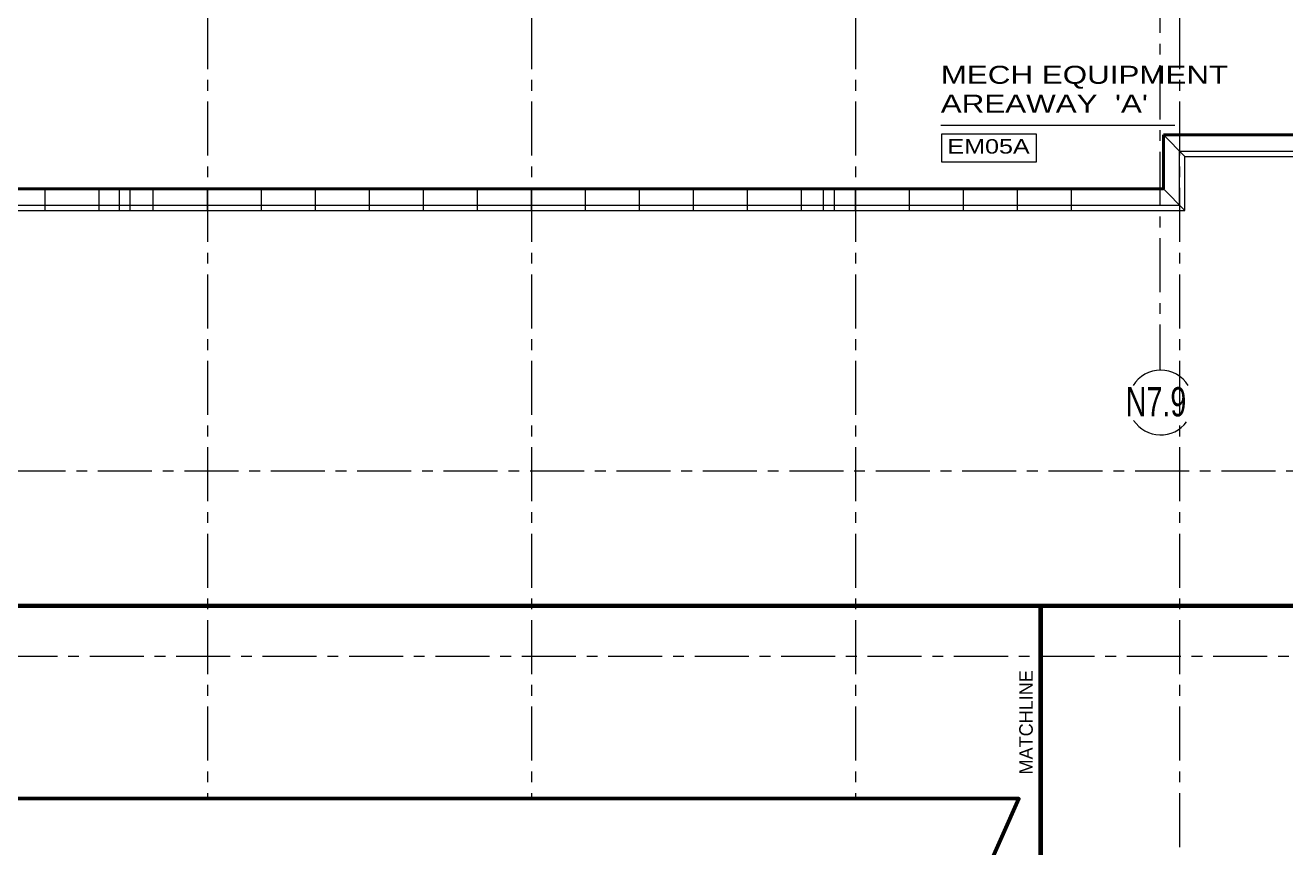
# Model space of a CAD drawing. Header units: inches. Extents: x -26575 to -19632, y -3216 to 2257.
# Drawn here: x -24143 to -22743, y -732 to 182 of the extents above; entities that cross this region are included whole.
import ezdxf
from ezdxf.enums import TextEntityAlignment as Align

# ---------------------------------------------------------------- set-up
doc = ezdxf.new("R2010")
doc.units = ezdxf.units.IN
doc.header["$LTSCALE"] = 48
doc.header["$MEASUREMENT"] = 0
for name, pattern in [('A114$0$CENTER', [2, 1.25, -0.25, 0.25, -0.25]), ('NB_15th_PH Roof_plan$0$HIDDEN2', [0.1875, 0.125, -0.0625]), ('NB_15th_PH Roof_plan$0$PHANTOM2', [1.25, 0.625, -0.125, 0.125, -0.125, 0.125, -0.125])]:
    doc.linetypes.add(name, pattern=pattern)
for name, color, linetype in [('A114$0$A-ANNO-WEST', 8, 'Continuous'), ('A114$0$A-AREA-IDEN', 8, 'Continuous'), ('A114$0$A-GRID-GRDP0-14', 8, 'Continuous'), ('A114$0$A-GRID-GRDP0-15', 8, 'Continuous'), ('A114$0$A-GRID-IDP0-14', 8, 'Continuous'), ('A114$0$A-roof cope', 8, 'Continuous'), ('A114$0$Items below', 8, 'Continuous'), ('NB_15th_PH Roof_plan$0$STMATCHLINE', 1, 'NB_15th_PH Roof_plan$0$HIDDEN2'), ('XREF', 7, 'Continuous')]:
    doc.layers.add(name, color=color, linetype=linetype)
doc.styles.add('A114$0$style-Arial', font='arial.ttf')
doc.styles.add('NB_15th_PH Roof_plan$0$au101s01', font='AU101S01.shx')

# ---------------------------------------------------------------- blocks, each defined once
blk = doc.blocks.new('A114')
at = {"layer": 'A114$0$A-ANNO-WEST', "lineweight": 53, "elevation": 0, "flags": 128}
blk.add_lwpolyline([(-23093.1, -797.9), (-22682, -797.9), (-22682, -676.9), (-21061, -676.9), (-21061, -2477.9), (-22682, -2477.9), (-22682, -2347.1), (-22682, -2347.1), (-23779, -2347.1), (-23779, -2347.1), (-23837.4, -2478.9), (-25502, -2478.9), (-25502, -2298.3), (-25518.8, -2282.5), (-25684.2, -2209.3), (-25076.1, -835.9), (-24911.1, -909), (-24842, -857.4), (-24842, -676.9), (-23039.5, -676.9), (-23093.1, -797.9)], close=True, dxfattribs=at)
at = {"layer": 'A114$0$A-AREA-IDEN', "lineweight": 13}
blk.add_line((-23126.3, 70.8, 0), (-22866.3, 70.8, 0), dxfattribs=at)
blk.add_3dface([(-23125.1, 61.3, 0), (-23020.3, 61.3, 0), (-23020.3, 29.7, 0), (-23125.1, 29.7, 0)], dxfattribs=at)
at = {"layer": 'A114$0$A-GRID-GRDP0-14', "linetype": 'A114$0$CENTER', "lineweight": 0}
blk.add_line((-22883, 425.4), (-22883, -201.1), dxfattribs=at)
at = {"layer": 'A114$0$A-GRID-GRDP0-15', "linetype": 'A114$0$CENTER', "lineweight": 0}
for p, q in [((-23941, 2113.2), (-23941, -676.9)), ((-23581, 2113.2), (-23581, -676.9)), ((-23221, 2113.2), (-23221, -676.9)), ((-22861, 2113.2), (-22861, -797.9)), ((-24638.5, -312.8), (-20364.9, -312.8)), ((-24743.6, -518.9), (-20364.9, -518.9))]:
    blk.add_line(p, q, dxfattribs=at)
at = {"layer": 'A114$0$A-GRID-IDP0-14', "lineweight": 13}
for start, end in [(31.6457, 148.2918), (213.5133, 323.1752)]:
    blk.add_arc((-22882, -237.1), 36, start, end, dxfattribs=at)
at = {"layer": 'A114$0$A-roof cope', "lineweight": 40}
for p, q in [((-22879, 0.1, 0), (-22879, 60.1, 0)), ((-22879, 60.1, 0), (-22483, 60.1, 0)), ((-24403, 0.1, 0), (-22879, 0.1, 0))]:
    blk.add_line(p, q, dxfattribs=at)
at = {"layer": 'A114$0$A-roof cope', "lineweight": 0}
for p, q in [((-22855, 36.1, 0), (-22879, 60.1, 0)), ((-24121, -23.9, 0), (-24121, 0.1, 0)), ((-24061, -23.9, 0), (-24061, 0.1, 0)), ((-24001, -23.9, 0), (-24001, 0.1, 0)), ((-23941, -23.9, 0), (-23941, 0.1, 0)), ((-23881, -23.9, 0), (-23881, 0.1, 0)), ((-23821, -23.9, 0), (-23821, 0.1, 0)), ((-23761, -23.9, 0), (-23761, 0.1, 0)), ((-23701, -23.9, 0), (-23701, 0.1, 0)), ((-23641, -23.9, 0), (-23641, 0.1, 0)), ((-23581, -23.9, 0), (-23581, 0.1, 0)), ((-23521, -23.9, 0), (-23521, 0.1, 0)), ((-23461, -23.9, 0), (-23461, 0.1, 0)), ((-23401, -23.9, 0), (-23401, 0.1, 0)), ((-23341, -23.9, 0), (-23341, 0.1, 0)), ((-23281, -23.9, 0), (-23281, 0.1, 0)), ((-23221, -23.9, 0), (-23221, 0.1, 0)), ((-23161, -23.9, 0), (-23161, 0.1, 0)), ((-23101, -23.9, 0), (-23101, 0.1, 0)), ((-23041, -23.9, 0), (-23041, 0.1, 0)), ((-22981, -23.9, 0), (-22981, 0.1, 0)), ((-22855, -23.9, 0), (-22879, 0.1, 0))]:
    blk.add_line(p, q, dxfattribs=at)
at = {"layer": 'A114$0$A-roof cope', "lineweight": 13}
for p, q in [((-22855, 36.1, 0), (-22507, 36.1, 0)), ((-22855, -23.9, 0), (-22855, 36.1, 0)), ((-24039, 0.1, 0), (-24039, -23.9, 0)), ((-24027, 0.1, 0), (-24027, -23.9, 0)), ((-23257, 0.1, 0), (-23257, -23.9, 0)), ((-23244.8, 0.1, 0), (-23244.8, -23.9, 0)), ((-24427, -23.9, 0), (-22855, -23.9, 0))]:
    blk.add_line(p, q, dxfattribs=at)
at = {"layer": 'A114$0$Items below', "lineweight": 0}
for p, q in [((-22861, 42.1, 0), (-22501, 42.1, 0)), ((-22861, -17.9, 0), (-22861, 42.1, 0)), ((-24421, -17.9, 0), (-22861, -17.9, 0))]:
    blk.add_line(p, q, dxfattribs=at)
at = {"layer": 'A114$0$A-AREA-IDEN', "lineweight": 13, "style": 'A114$0$style-Arial', "width": 1.246875}
for s, height, p in [('MECH EQUIPMENT', 20, (-23126.3, 116.9, 0)), ("AREAWAY  'A'", 20, (-23126.3, 84.9, 0)), ('EM05A', 16, (-23118.9, 39.4, 0))]:
    blk.add_text(s, height=height, dxfattribs=at).set_placement(p)
at = {"layer": 'A114$0$A-GRID-IDP0-14', "lineweight": 13, "style": 'A114$0$style-Arial', "width": 0.701538}
blk.add_text('N7.9', height=32.5, dxfattribs=at).set_placement((-22920.8, -252.5))
blk = doc.blocks.new('NB_15th_PH Roof_plan')
at = {"layer": 'NB_15th_PH Roof_plan$0$STMATCHLINE', "linetype": 'NB_15th_PH Roof_plan$0$PHANTOM2', "const_width": 5, "elevation": 0.2}
blk.add_lwpolyline([(-26104.8, -462.9), (-19634.8, -462.9)], dxfattribs=at)
at = {"layer": 'NB_15th_PH Roof_plan$0$STMATCHLINE', "linetype": 'NB_15th_PH Roof_plan$0$PHANTOM2', "const_width": 5}
blk.add_lwpolyline([(-23015.3, -2708), (-23015.3, -462.9)], dxfattribs=at)
at = {"layer": 'NB_15th_PH Roof_plan$0$STMATCHLINE', "style": 'NB_15th_PH Roof_plan$0$au101s01'}
blk.add_text('MATCHLINE', height=15, rotation=90, dxfattribs=at).set_placement((-23024.1, -592.3), align=Align.CENTER)

msp = doc.modelspace()

# ---------------------------------------------------------------- block references
at = {"layer": 'XREF'}
for name in ['A114', 'NB_15th_PH Roof_plan']:
    msp.add_blockref(name, (0, 0), dxfattribs=at)

doc.saveas('drawing.dxf')
